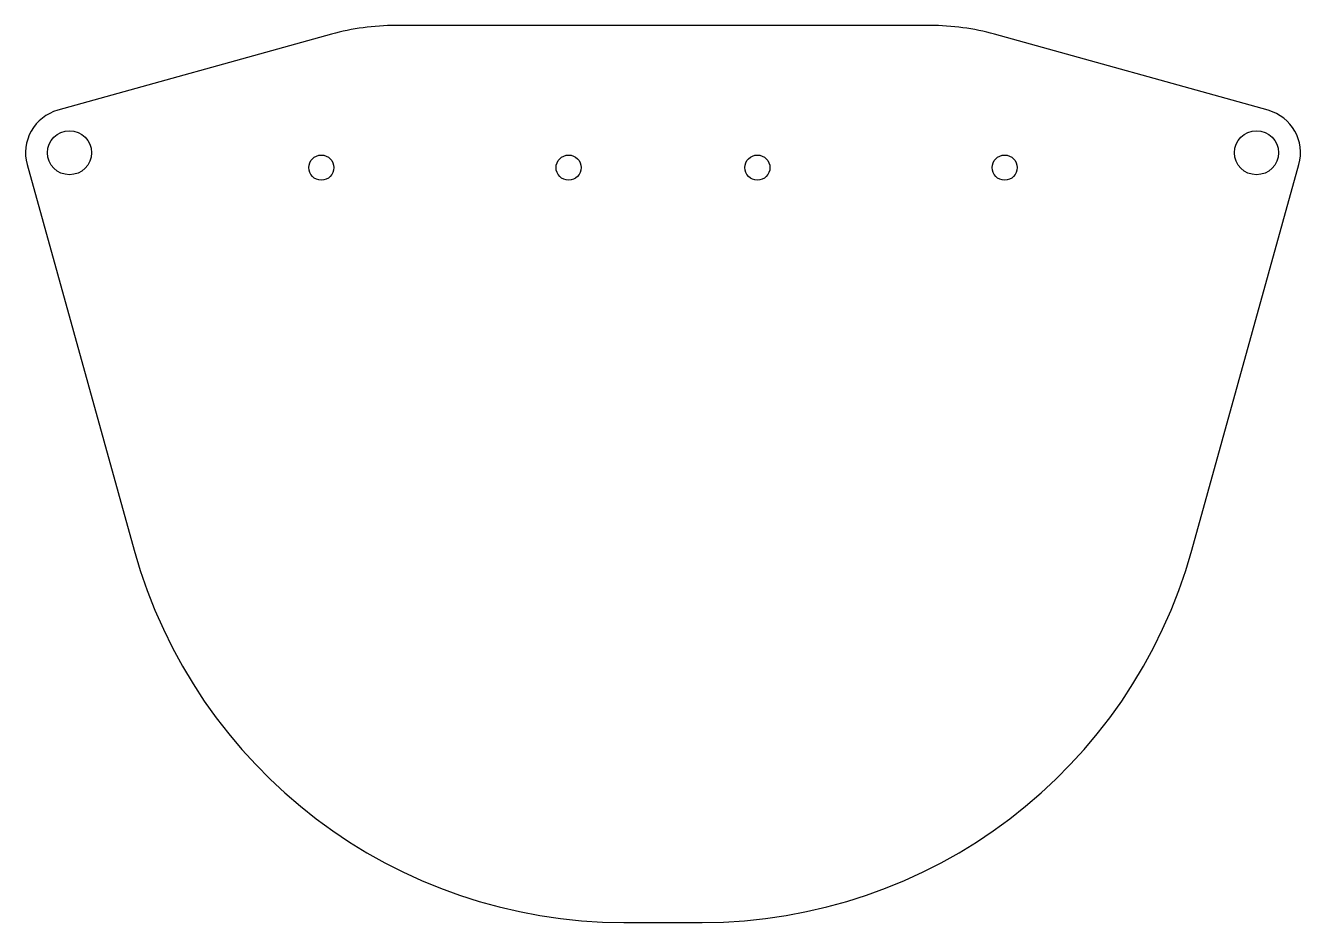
# Model space of a CAD drawing. Header units: millimetres. Extents: x -203 to 203, y -130 to 155.
import ezdxf

# ---------------------------------------------------------------- set-up
doc = ezdxf.new("R2010")
doc.units = ezdxf.units.MM

msp = doc.modelspace()

# ---------------------------------------------------------------- linework, layer by layer
at = {"color": 7, "linetype": 'Continuous', "lineweight": 25}
for p, q in [((85, 155.15), (-85, 155.15)), ((-105.39, 152.37), (-192.38, 128.21)), ((192.38, 128.21), (105.39, 152.37)), ((-202.12, 110.98), (-168.11, -11.51)), ((168.11, -11.51), (202.12, 110.98)), ((-12.42, -129.85), (12.42, -129.85))]:
    msp.add_line(p, q, dxfattribs=at)
for centre, radius in [((-188.63, 114.72), 7), ((188.63, 114.72), 7), ((-108.6, 110), 4), ((-30, 110), 4), ((30, 110), 4), ((108.6, 110), 4)]:
    msp.add_circle(centre, radius, dxfattribs=at)
for centre, radius, start, end in [((-85, 78.95), 76.2, 90, 105.5192), ((85, 78.95), 76.2, 74.4808, 90), ((-188.63, 114.72), 14, 105.5192, 195.5192), ((188.63, 114.72), 14, 344.4808, 74.4808), ((-12.42, 31.72), 161.57, 195.5192, 270), ((12.42, 31.72), 161.57, 270, 344.4808)]:
    msp.add_arc(centre, radius, start, end, dxfattribs=at)

doc.saveas('drawing.dxf')
